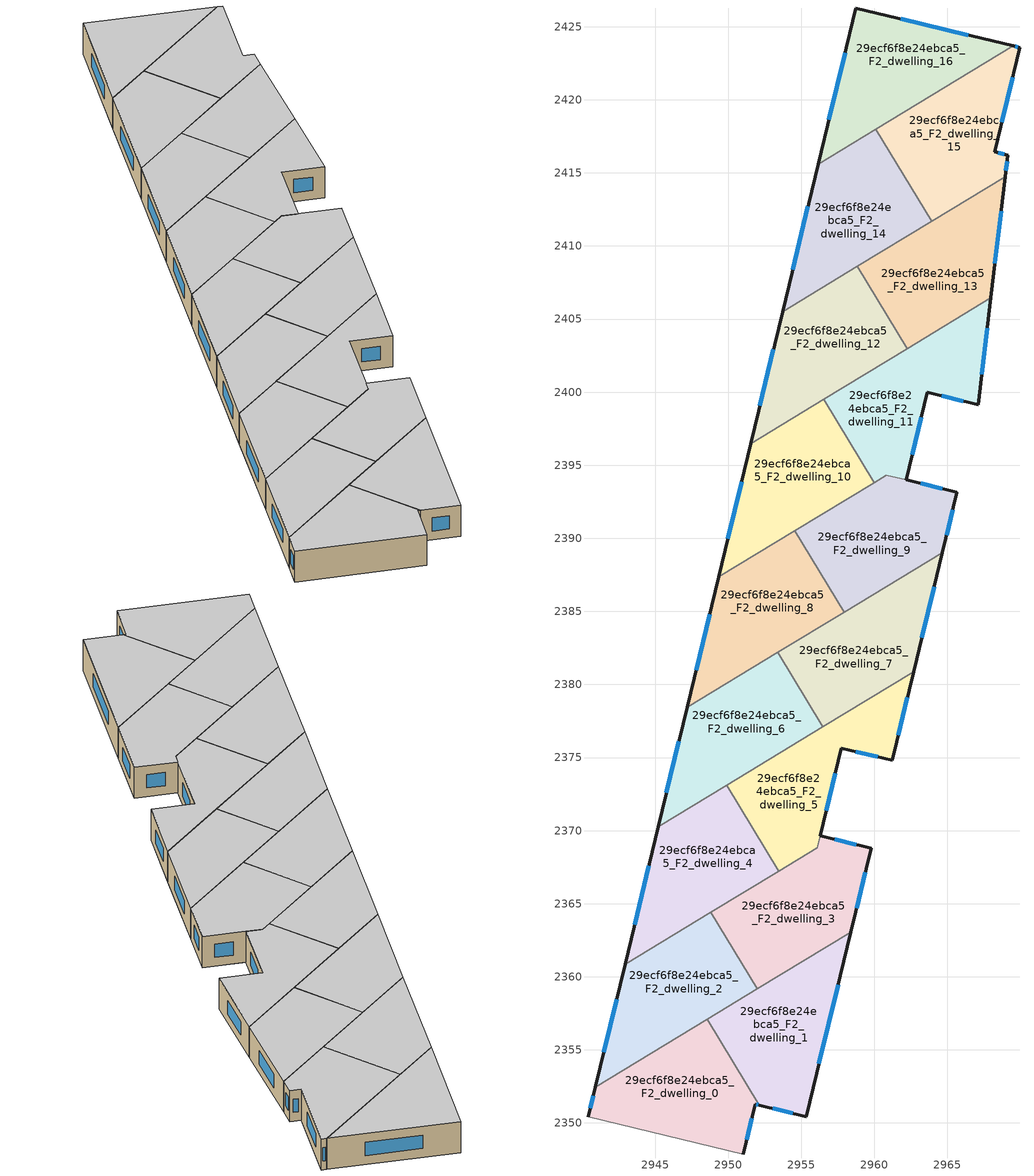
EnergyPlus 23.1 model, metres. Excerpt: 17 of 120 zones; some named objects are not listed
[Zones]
29ecf6f8e24ebca5_F2_dwelling_0
 floor to 29ecf6f8e24ebca5_F1_dwelling_0 (EU_floor_Construction): 2948.57,2357.09 2952.12,2351.22 2951.87,2351.29 2951.03,2347.88 2940.43,2350.44 2940.92,2352.45 z6
 wall outside (EU_wall_Construction): 2951.03,2347.88 2951.87,2351.29 2952.12,2351.22 / 2940.92,2352.45 2940.43,2350.44 z6:9
 wall to 29ecf6f8e24ebca5_F2_dwelling_1 (EU_wall_Construction): 2952.12,2351.22 2948.57,2357.09 z6:9
 wall adiabatic (EU_wall_Construction): 2940.43,2350.44 2951.03,2347.88 z6:9
 wall to 29ecf6f8e24ebca5_F2_dwelling_2 (EU_wall_Construction): 2948.57,2357.09 2940.92,2352.45 z6:9
 window (EU_Window_Construction): 2951.94,2351.27 2952.05,2351.24 / 2951.27,2348.85 2951.63,2350.31 / 2940.78,2351.87 2940.57,2351.01 z6.86:8.14
 ceiling to 29ecf6f8e24ebca5_F3_dwelling_0 (EU_floor_Construction): 2951.03,2347.88 2951.87,2351.29 2952.12,2351.22 2948.57,2357.09 2940.92,2352.45 2940.43,2350.44 z9
29ecf6f8e24ebca5_F2_dwelling_1
 floor to 29ecf6f8e24ebca5_F1_dwelling_1 (EU_floor_Construction): 2958.39,2363.04 2955.35,2350.44 2952.12,2351.22 2948.57,2357.09 z6
 wall outside (EU_wall_Construction): 2952.12,2351.22 2955.35,2350.44 2958.39,2363.04 z6:9
 wall to 29ecf6f8e24ebca5_F2_dwelling_3 (EU_wall_Construction): 2958.39,2363.04 2952,2359.17 z6:9
 wall to 29ecf6f8e24ebca5_F2_dwelling_2 (EU_wall_Construction): 2952,2359.17 2948.57,2357.09 z6:9
 window (EU_Window_Construction): 2953.04,2351 2954.42,2350.66 / 2956.22,2354.04 2957.52,2359.44 z6.86:8.14
 ceiling to 29ecf6f8e24ebca5_F3_dwelling_1 (EU_floor_Construction): 2955.35,2350.44 2958.39,2363.04 2948.57,2357.09 2952.12,2351.22 z9
29ecf6f8e24ebca5_F2_dwelling_10
 floor to 29ecf6f8e24ebca5_F1_dwelling_10 (EU_floor_Construction): 2956.54,2399.51 2959.99,2393.81 2949.34,2387.36 2951.55,2396.49 z6
 wall outside (EU_wall_Construction): 2951.55,2396.49 2949.34,2387.36 z6:9
 wall to 29ecf6f8e24ebca5_F2_dwelling_11 (EU_wall_Construction): 2959.99,2393.81 2956.54,2399.51 z6:9
 wall to 29ecf6f8e24ebca5_F2_dwelling_9 (EU_wall_Construction): 2954.57,2390.53 2959.99,2393.81 z6:9
 wall to 29ecf6f8e24ebca5_F2_dwelling_12 (EU_wall_Construction): 2956.54,2399.51 2951.55,2396.49 z6:9
 wall to 29ecf6f8e24ebca5_F2_dwelling_8 (EU_wall_Construction): 2949.34,2387.36 2954.57,2390.53 z6:9
 window (EU_Window_Construction): 2950.92,2393.88 2949.97,2389.97 z6.86:8.14
 ceiling to 29ecf6f8e24ebca5_F3_dwelling_10 (EU_floor_Construction): 2959.99,2393.81 2956.54,2399.51 2951.55,2396.49 2949.34,2387.36 z9
29ecf6f8e24ebca5_F2_dwelling_11
 floor to 29ecf6f8e24ebca5_F1_dwelling_11 (EU_floor_Construction): 2967.97,2406.44 2967.1,2399.13 2963.61,2399.98 2962.17,2394 2960.83,2394.32 2959.99,2393.81 2956.54,2399.51 z6
 wall outside (EU_wall_Construction): 2962.17,2394 2963.61,2399.98 2967.1,2399.13 2967.97,2406.44 z6:9
 wall to 29ecf6f8e24ebca5_F2_dwelling_9 (EU_wall_Construction): 2960.83,2394.32 2962.17,2394 / 2959.99,2393.81 2960.82,2394.32 z6:9
 wall to 29ecf6f8e24ebca5_F2_dwelling_13 (EU_wall_Construction): 2967.97,2406.44 2962.26,2402.98 z6:9
 wall to 29ecf6f8e24ebca5_F2_dwelling_12 (EU_wall_Construction): 2962.26,2402.98 2956.54,2399.51 z6:9
 window (EU_Window_Construction): 2967.35,2401.22 2967.72,2404.36 / 2964.61,2399.74 2966.1,2399.38 / 2962.58,2395.71 2963.2,2398.27 z6.86:8.14
 ceiling to 29ecf6f8e24ebca5_F3_dwelling_11 (EU_floor_Construction): 2967.1,2399.13 2967.97,2406.44 2956.54,2399.51 2959.99,2393.81 2960.83,2394.32 2962.17,2394 2963.61,2399.98 z9
29ecf6f8e24ebca5_F2_dwelling_12
 floor to 29ecf6f8e24ebca5_F1_dwelling_12 (EU_floor_Construction): 2958.85,2408.6 2962.26,2402.98 2951.55,2396.49 2953.72,2405.5 z6
 wall outside (EU_wall_Construction): 2953.72,2405.5 2951.55,2396.49 z6:9
 wall to 29ecf6f8e24ebca5_F2_dwelling_13 (EU_wall_Construction): 2962.26,2402.98 2958.85,2408.6 z6:9
 wall to 29ecf6f8e24ebca5_F2_dwelling_14 (EU_wall_Construction): 2958.85,2408.6 2953.72,2405.5 z6:9
 window (EU_Window_Construction): 2953.1,2402.92 2952.17,2399.06 z6.86:8.14
 ceiling to 29ecf6f8e24ebca5_F3_dwelling_12 (EU_floor_Construction): 2962.26,2402.98 2958.85,2408.6 2953.72,2405.5 2951.55,2396.49 z9
29ecf6f8e24ebca5_F2_dwelling_13
 floor to 29ecf6f8e24ebca5_F1_dwelling_13 (EU_floor_Construction): 2968.96,2414.74 2967.97,2406.44 2962.26,2402.98 2958.85,2408.6 z6
 wall outside (EU_wall_Construction): 2967.97,2406.44 2968.96,2414.74 z6:9
 wall to 29ecf6f8e24ebca5_F2_dwelling_15 (EU_wall_Construction): 2968.96,2414.74 2963.92,2411.68 z6:9
 wall to 29ecf6f8e24ebca5_F2_dwelling_14 (EU_wall_Construction): 2963.92,2411.68 2958.85,2408.6 z6:9
 window (EU_Window_Construction): 2968.25,2408.81 2968.68,2412.37 z6.86:8.14
 ceiling to 29ecf6f8e24ebca5_F3_dwelling_13 (EU_floor_Construction): 2967.97,2406.44 2968.96,2414.74 2958.85,2408.6 2962.26,2402.98 z9
29ecf6f8e24ebca5_F2_dwelling_14
 floor to 29ecf6f8e24ebca5_F1_dwelling_14 (EU_floor_Construction): 2960.1,2417.98 2963.92,2411.68 2953.72,2405.5 2956.16,2415.59 z6
 wall outside (EU_wall_Construction): 2956.16,2415.59 2953.72,2405.5 z6:9
 wall to 29ecf6f8e24ebca5_F2_dwelling_15 (EU_wall_Construction): 2963.92,2411.68 2960.1,2417.98 z6:9
 wall to 29ecf6f8e24ebca5_F2_dwelling_16 (EU_wall_Construction): 2960.1,2417.98 2956.16,2415.59 z6:9
 window (EU_Window_Construction): 2955.46,2412.71 2954.42,2408.38 z6.86:8.14
 ceiling to 29ecf6f8e24ebca5_F3_dwelling_14 (EU_floor_Construction): 2963.92,2411.68 2960.1,2417.98 2956.16,2415.59 2953.72,2405.5 z9
29ecf6f8e24ebca5_F2_dwelling_15
 floor to 29ecf6f8e24ebca5_F1_dwelling_15 (EU_floor_Construction): 2969.95,2423.58 2968.23,2416.43 2969.14,2416.21 2968.96,2414.74 2963.92,2411.68 2960.1,2417.98 2969.51,2423.68 z6
 wall outside (EU_wall_Construction): 2968.96,2414.74 2969.14,2416.21 2968.23,2416.43 2969.95,2423.58 2969.51,2423.68 z6:9
 wall to 29ecf6f8e24ebca5_F2_dwelling_16 (EU_wall_Construction): 2969.51,2423.68 2960.1,2417.98 z6:9
 window (EU_Window_Construction): 2968.72,2418.47 2969.46,2421.54 / 2968.88,2416.28 2968.49,2416.37 / 2969.01,2415.16 2969.09,2415.79 / 2969.82,2423.61 2969.63,2423.65 z6.86:8.14
 ceiling to 29ecf6f8e24ebca5_F3_dwelling_15 (EU_floor_Construction): 2968.96,2414.74 2969.14,2416.21 2968.23,2416.43 2969.95,2423.58 2969.51,2423.68 2960.1,2417.98 2963.92,2411.68 z9
29ecf6f8e24ebca5_F2_dwelling_16
 floor to 29ecf6f8e24ebca5_F1_dwelling_16 (EU_floor_Construction): 2969.51,2423.68 2956.16,2415.59 2958.74,2426.28 z6
 wall outside (EU_wall_Construction): 2969.51,2423.68 2958.74,2426.28 2956.16,2415.59 z6:9
 window (EU_Window_Construction): 2958,2423.23 2956.9,2418.65 / 2966.43,2424.43 2961.82,2425.54 z6.86:8.14
 ceiling to 29ecf6f8e24ebca5_F3_dwelling_16 (EU_floor_Construction): 2969.51,2423.68 2958.74,2426.28 2956.16,2415.59 z9
29ecf6f8e24ebca5_F2_dwelling_2
 floor to 29ecf6f8e24ebca5_F1_dwelling_2 (EU_floor_Construction): 2948.82,2364.42 2952,2359.17 2940.92,2352.45 2942.95,2360.87 z6
 wall outside (EU_wall_Construction): 2942.95,2360.87 2940.92,2352.45 z6:9
 wall to 29ecf6f8e24ebca5_F2_dwelling_3 (EU_wall_Construction): 2952,2359.17 2948.82,2364.42 z6:9
 wall to 29ecf6f8e24ebca5_F2_dwelling_4 (EU_wall_Construction): 2948.82,2364.42 2942.95,2360.87 z6:9
 window (EU_Window_Construction): 2942.37,2358.46 2941.5,2354.85 z6.86:8.14
 ceiling to 29ecf6f8e24ebca5_F3_dwelling_2 (EU_floor_Construction): 2952,2359.17 2948.82,2364.42 2942.95,2360.87 2940.92,2352.45 z9
29ecf6f8e24ebca5_F2_dwelling_3
 floor to 29ecf6f8e24ebca5_F1_dwelling_3 (EU_floor_Construction): 2959.78,2368.81 2958.39,2363.04 2952,2359.17 2948.82,2364.42 2956.09,2368.84 2956.29,2369.65 z6
 wall outside (EU_wall_Construction): 2958.39,2363.04 2959.78,2368.81 2956.29,2369.65 z6:9
 wall to 29ecf6f8e24ebca5_F2_dwelling_5 (EU_wall_Construction): 2956.29,2369.65 2956.09,2368.84 / 2956.09,2368.83 2953.45,2367.23 z6:9
 wall to 29ecf6f8e24ebca5_F2_dwelling_4 (EU_wall_Construction): 2953.45,2367.23 2948.82,2364.42 z6:9
 window (EU_Window_Construction): 2958.78,2369.05 2957.29,2369.41 / 2958.79,2364.69 2959.38,2367.16 z6.86:8.14
 ceiling to 29ecf6f8e24ebca5_F3_dwelling_3 (EU_floor_Construction): 2958.39,2363.04 2959.78,2368.81 2956.29,2369.65 2956.09,2368.84 2948.82,2364.42 2952,2359.17 z9
29ecf6f8e24ebca5_F2_dwelling_4
 floor to 29ecf6f8e24ebca5_F1_dwelling_4 (EU_floor_Construction): 2949.89,2373.1 2953.45,2367.23 2942.95,2360.87 2945.22,2370.27 z6
 wall outside (EU_wall_Construction): 2945.22,2370.27 2942.95,2360.87 z6:9
 wall to 29ecf6f8e24ebca5_F2_dwelling_5 (EU_wall_Construction): 2953.45,2367.23 2949.89,2373.1 z6:9
 wall to 29ecf6f8e24ebca5_F2_dwelling_6 (EU_wall_Construction): 2949.89,2373.1 2945.22,2370.27 z6:9
 window (EU_Window_Construction): 2944.57,2367.58 2943.6,2363.55 z6.86:8.14
 ceiling to 29ecf6f8e24ebca5_F3_dwelling_4 (EU_floor_Construction): 2953.45,2367.23 2949.89,2373.1 2945.22,2370.27 2942.95,2360.87 z9
29ecf6f8e24ebca5_F2_dwelling_5
 floor to 29ecf6f8e24ebca5_F1_dwelling_5 (EU_floor_Construction): 2962.69,2380.86 2961.23,2374.81 2957.74,2375.65 2956.29,2369.66 2956.09,2368.83 2953.45,2367.23 2949.89,2373.1 z6
 wall outside (EU_wall_Construction): 2956.29,2369.66 2957.74,2375.65 2961.23,2374.81 2962.69,2380.86 z6:9
 wall to 29ecf6f8e24ebca5_F2_dwelling_7 (EU_wall_Construction): 2962.69,2380.86 2956.48,2377.1 z6:9
 wall to 29ecf6f8e24ebca5_F2_dwelling_6 (EU_wall_Construction): 2956.48,2377.1 2949.89,2373.1 z6:9
 window (EU_Window_Construction): 2961.65,2376.54 2962.27,2379.13 / 2958.74,2375.41 2960.23,2375.05 / 2956.71,2371.37 2957.33,2373.94 z6.86:8.14
 ceiling to 29ecf6f8e24ebca5_F3_dwelling_5 (EU_floor_Construction): 2956.09,2368.83 2956.29,2369.66 2957.74,2375.65 2961.23,2374.81 2962.69,2380.86 2949.89,2373.1 2953.45,2367.23 z9
29ecf6f8e24ebca5_F2_dwelling_6
 floor to 29ecf6f8e24ebca5_F1_dwelling_6 (EU_floor_Construction): 2953.39,2382.2 2956.48,2377.1 2945.22,2370.27 2947.19,2378.43 z6
 wall outside (EU_wall_Construction): 2947.19,2378.43 2945.22,2370.27 z6:9
 wall to 29ecf6f8e24ebca5_F2_dwelling_7 (EU_wall_Construction): 2956.48,2377.1 2953.39,2382.2 z6:9
 wall to 29ecf6f8e24ebca5_F2_dwelling_8 (EU_wall_Construction): 2953.39,2382.2 2947.19,2378.43 z6:9
 window (EU_Window_Construction): 2946.63,2376.1 2945.78,2372.6 z6.86:8.14
 ceiling to 29ecf6f8e24ebca5_F3_dwelling_6 (EU_floor_Construction): 2956.48,2377.1 2953.39,2382.2 2947.19,2378.43 2945.22,2370.27 z9
29ecf6f8e24ebca5_F2_dwelling_7
 floor to 29ecf6f8e24ebca5_F1_dwelling_7 (EU_floor_Construction): 2964.66,2389.03 2962.69,2380.86 2956.48,2377.1 2953.39,2382.2 z6
 wall outside (EU_wall_Construction): 2962.69,2380.86 2964.66,2389.03 z6:9
 wall to 29ecf6f8e24ebca5_F2_dwelling_9 (EU_wall_Construction): 2964.66,2389.03 2957.95,2384.96 z6:9
 wall to 29ecf6f8e24ebca5_F2_dwelling_8 (EU_wall_Construction): 2957.95,2384.96 2953.39,2382.2 z6:9
 window (EU_Window_Construction): 2963.25,2383.19 2964.1,2386.69 z6.86:8.14
 ceiling to 29ecf6f8e24ebca5_F3_dwelling_7 (EU_floor_Construction): 2962.69,2380.86 2964.66,2389.03 2953.39,2382.2 2956.48,2377.1 z9
29ecf6f8e24ebca5_F2_dwelling_8
 floor to 29ecf6f8e24ebca5_F1_dwelling_8 (EU_floor_Construction): 2954.57,2390.53 2957.95,2384.96 2947.19,2378.43 2949.34,2387.36 z6
 wall outside (EU_wall_Construction): 2949.34,2387.36 2947.19,2378.43 z6:9
 wall to 29ecf6f8e24ebca5_F2_dwelling_9 (EU_wall_Construction): 2957.95,2384.96 2954.57,2390.53 z6:9
 window (EU_Window_Construction): 2948.73,2384.81 2947.81,2380.98 z6.86:8.14
 ceiling to 29ecf6f8e24ebca5_F3_dwelling_8 (EU_floor_Construction): 2957.95,2384.96 2954.57,2390.53 2949.34,2387.36 2947.19,2378.43 z9
29ecf6f8e24ebca5_F2_dwelling_9
 floor to 29ecf6f8e24ebca5_F1_dwelling_9 (EU_floor_Construction): 2965.66,2393.16 2965.65,2393.11 2964.66,2389.03 2957.95,2384.96 2954.57,2390.53 2960.82,2394.32 z6
 wall outside (EU_wall_Construction): 2964.66,2389.03 2965.65,2393.11 2965.66,2393.16 2962.18,2394 z6:9
 window (EU_Window_Construction): 2964.66,2393.4 2963.17,2393.75 / 2964.94,2390.19 2965.36,2391.94 z6.86:8.14
 ceiling to 29ecf6f8e24ebca5_F3_dwelling_9 (EU_floor_Construction): 2964.66,2389.03 2965.65,2393.11 2965.66,2393.16 2960.82,2394.32 2954.57,2390.53 2957.95,2384.96 z9
[Building]
EU S2 Campaign: North Axis=0; Terrain=City; Solar Distribution=FullExterior
[Site:Location]
Helsinki-Vantaa.AP: Latitude=60.317; Longitude=24.963; Time Zone=2; Elevation=54.6
[SizingPeriod:WeatherFileDays]
AnnualSizingPeriod: Begin Month=1; Begin Day of Month=1; End Month=12; End Day of Month=31; Day of Week for Start Day=Monday; Use Weather File Daylight Saving Period=No; Use Weather File Rain and Snow Indicators=No
[MATERIAL]
EU_InternalMass_Material: Roughness=MediumRough; Thickness=0.1; Conductivity=1; Density=1800; Specific Heat=900; Thermal Absorptance=0.9; Solar Absorptance=0.7; Visible Absorptance=0.7
[MATERIAL:NOMASS] Roughness=MediumRough; Thermal Absorptance=0.9; Solar Absorptance=0.7; Visible Absorptance=0.7
Name | Thermal Resistance
EU_wall_NoMass | 5.91765
EU_floor_NoMass | 6.2875
[WINDOWMATERIAL:SIMPLEGLAZINGSYSTEM]
EU_Window_SimpleGlazing: UFactor=0.994035; Solar Heat Gain Coefficient=0.7; Visible Transmittance=0.7
[CONSTRUCTION]
EU_wall_Construction: EU_wall_NoMass
EU_floor_Construction: EU_floor_NoMass
EU_Window_Construction: EU_Window_SimpleGlazing
EU_InternalMass_Construction: EU_InternalMass_Material
[ZONE] Type=1; Multiplier=1; Ceiling Height=autocalculate; Floor Area=autocalculate; Part of Total Floor Area=Yes
Name | Volume
29ecf6f8e24ebca5_F2_dwelling_0; 29ecf6f8e24ebca5_F2_dwelling_2 | 182.687
29ecf6f8e24ebca5_F2_dwelling_1 | 182.684
29ecf6f8e24ebca5_F2_dwelling_10; 29ecf6f8e24ebca5_F2_dwelling_15 | 182.676
29ecf6f8e24ebca5_F2_dwelling_11 | 185.533
29ecf6f8e24ebca5_F2_dwelling_12; 29ecf6f8e24ebca5_F2_dwelling_14 | 182.673
29ecf6f8e24ebca5_F2_dwelling_13 | 182.67
29ecf6f8e24ebca5_F2_dwelling_16 | 182.695
29ecf6f8e24ebca5_F2_dwelling_3 | 183.741
29ecf6f8e24ebca5_F2_dwelling_4 | 182.698
29ecf6f8e24ebca5_F2_dwelling_5 | 181.612
29ecf6f8e24ebca5_F2_dwelling_6 | 182.683
29ecf6f8e24ebca5_F2_dwelling_7 | 182.703
29ecf6f8e24ebca5_F2_dwelling_8 | 182.655
29ecf6f8e24ebca5_F2_dwelling_9 | 179.774
[INTERNALMASS] Construction=EU_InternalMass_Construction
Name | Zone or ZoneList | Surface Area
29ecf6f8e24ebca5_F2_dwelling_0_EU_InternalMass | 29ecf6f8e24ebca5_F2_dwelling_0 | 60.8951
29ecf6f8e24ebca5_F2_dwelling_1_EU_InternalMass | 29ecf6f8e24ebca5_F2_dwelling_1 | 60.896
29ecf6f8e24ebca5_F2_dwelling_2_EU_InternalMass | 29ecf6f8e24ebca5_F2_dwelling_2 | 60.8991
29ecf6f8e24ebca5_F2_dwelling_3_EU_InternalMass | 29ecf6f8e24ebca5_F2_dwelling_3 | 61.2468
29ecf6f8e24ebca5_F2_dwelling_4_EU_InternalMass | 29ecf6f8e24ebca5_F2_dwelling_4 | 60.8986
29ecf6f8e24ebca5_F2_dwelling_5_EU_InternalMass | 29ecf6f8e24ebca5_F2_dwelling_5 | 60.5409
29ecf6f8e24ebca5_F2_dwelling_6_EU_InternalMass | 29ecf6f8e24ebca5_F2_dwelling_6 | 60.8939
29ecf6f8e24ebca5_F2_dwelling_7_EU_InternalMass | 29ecf6f8e24ebca5_F2_dwelling_7 | 60.9035
29ecf6f8e24ebca5_F2_dwelling_8_EU_InternalMass | 29ecf6f8e24ebca5_F2_dwelling_8 | 60.8873
29ecf6f8e24ebca5_F2_dwelling_9_EU_InternalMass | 29ecf6f8e24ebca5_F2_dwelling_9 | 59.9343
29ecf6f8e24ebca5_F2_dwelling_10_EU_InternalMass | 29ecf6f8e24ebca5_F2_dwelling_10 | 60.8934
29ecf6f8e24ebca5_F2_dwelling_11_EU_InternalMass | 29ecf6f8e24ebca5_F2_dwelling_11 | 61.8456
29ecf6f8e24ebca5_F2_dwelling_12_EU_InternalMass | 29ecf6f8e24ebca5_F2_dwelling_12 | 60.8902
29ecf6f8e24ebca5_F2_dwelling_13_EU_InternalMass | 29ecf6f8e24ebca5_F2_dwelling_13 | 60.8885
29ecf6f8e24ebca5_F2_dwelling_14_EU_InternalMass | 29ecf6f8e24ebca5_F2_dwelling_14 | 60.8926
29ecf6f8e24ebca5_F2_dwelling_15_EU_InternalMass | 29ecf6f8e24ebca5_F2_dwelling_15 | 60.8907
29ecf6f8e24ebca5_F2_dwelling_16_EU_InternalMass | 29ecf6f8e24ebca5_F2_dwelling_16 | 60.8983
[OTHEREQUIPMENT] Fuel Type=Electricity; Design Level Calculation Method=Watts/Area; Power per Zone Floor Area=1; Fraction Latent=0; Fraction Radiant=0; Fraction Lost=0; Carbon Dioxide Generation Rate=0; EndUse Subcategory=EU_Step8_InternalGains
Name | Zone or ZoneList or Space or SpaceList | Schedule
EU_Step8_InternalGain_29ecf6f8e24ebca5_F2_dwelling_0_f000 | 29ecf6f8e24ebca5_F2_dwelling_0 | EU_Step8_GainSchedule_29ecf6f8e24ebca5_F2_dwelling_0_f000
EU_Step8_InternalGain_29ecf6f8e24ebca5_F2_dwelling_1_f000 | 29ecf6f8e24ebca5_F2_dwelling_1 | EU_Step8_GainSchedule_29ecf6f8e24ebca5_F2_dwelling_1_f000
EU_Step8_InternalGain_29ecf6f8e24ebca5_F2_dwelling_2_f000 | 29ecf6f8e24ebca5_F2_dwelling_2 | EU_Step8_GainSchedule_29ecf6f8e24ebca5_F2_dwelling_2_f000
EU_Step8_InternalGain_29ecf6f8e24ebca5_F2_dwelling_3_f000 | 29ecf6f8e24ebca5_F2_dwelling_3 | EU_Step8_GainSchedule_29ecf6f8e24ebca5_F2_dwelling_3_f000
EU_Step8_InternalGain_29ecf6f8e24ebca5_F2_dwelling_4_f000 | 29ecf6f8e24ebca5_F2_dwelling_4 | EU_Step8_GainSchedule_29ecf6f8e24ebca5_F2_dwelling_4_f000
EU_Step8_InternalGain_29ecf6f8e24ebca5_F2_dwelling_5_f000 | 29ecf6f8e24ebca5_F2_dwelling_5 | EU_Step8_GainSchedule_29ecf6f8e24ebca5_F2_dwelling_5_f000
EU_Step8_InternalGain_29ecf6f8e24ebca5_F2_dwelling_6_f000 | 29ecf6f8e24ebca5_F2_dwelling_6 | EU_Step8_GainSchedule_29ecf6f8e24ebca5_F2_dwelling_6_f000
EU_Step8_InternalGain_29ecf6f8e24ebca5_F2_dwelling_7_f000 | 29ecf6f8e24ebca5_F2_dwelling_7 | EU_Step8_GainSchedule_29ecf6f8e24ebca5_F2_dwelling_7_f000
EU_Step8_InternalGain_29ecf6f8e24ebca5_F2_dwelling_8_f000 | 29ecf6f8e24ebca5_F2_dwelling_8 | EU_Step8_GainSchedule_29ecf6f8e24ebca5_F2_dwelling_8_f000
EU_Step8_InternalGain_29ecf6f8e24ebca5_F2_dwelling_9_f000 | 29ecf6f8e24ebca5_F2_dwelling_9 | EU_Step8_GainSchedule_29ecf6f8e24ebca5_F2_dwelling_9_f000
EU_Step8_InternalGain_29ecf6f8e24ebca5_F2_dwelling_10_f000 | 29ecf6f8e24ebca5_F2_dwelling_10 | EU_Step8_GainSchedule_29ecf6f8e24ebca5_F2_dwelling_10_f000
EU_Step8_InternalGain_29ecf6f8e24ebca5_F2_dwelling_11_f000 | 29ecf6f8e24ebca5_F2_dwelling_11 | EU_Step8_GainSchedule_29ecf6f8e24ebca5_F2_dwelling_11_f000
EU_Step8_InternalGain_29ecf6f8e24ebca5_F2_dwelling_12_f000 | 29ecf6f8e24ebca5_F2_dwelling_12 | EU_Step8_GainSchedule_29ecf6f8e24ebca5_F2_dwelling_12_f000
EU_Step8_InternalGain_29ecf6f8e24ebca5_F2_dwelling_13_f000 | 29ecf6f8e24ebca5_F2_dwelling_13 | EU_Step8_GainSchedule_29ecf6f8e24ebca5_F2_dwelling_13_f000
EU_Step8_InternalGain_29ecf6f8e24ebca5_F2_dwelling_14_f000 | 29ecf6f8e24ebca5_F2_dwelling_14 | EU_Step8_GainSchedule_29ecf6f8e24ebca5_F2_dwelling_14_f000
EU_Step8_InternalGain_29ecf6f8e24ebca5_F2_dwelling_15_f000 | 29ecf6f8e24ebca5_F2_dwelling_15 | EU_Step8_GainSchedule_29ecf6f8e24ebca5_F2_dwelling_15_f000
EU_Step8_InternalGain_29ecf6f8e24ebca5_F2_dwelling_16_f000 | 29ecf6f8e24ebca5_F2_dwelling_16 | EU_Step8_GainSchedule_29ecf6f8e24ebca5_F2_dwelling_16_f000
[ZONEVENTILATION:DESIGNFLOWRATE] Schedule=EU_AlwaysOn; Design Flow Rate Calculation Method=AirChanges/Hour; Air Changes per Hour=0.596421; Ventilation Type=Natural; Fan Pressure Rise=0; Fan Total Efficiency=1; Constant Term Coefficient=1; Temperature Term Coefficient=0; Velocity Term Coefficient=0; Velocity Squared Term Coefficient=0; Minimum Indoor Temperature=-100; Maximum Indoor Temperature=100; Delta Temperature=-100; Minimum Outdoor Temperature=-100; Maximum Outdoor Temperature=100; Maximum Wind Speed=40
Name | Zone or ZoneList or Space or SpaceList
EU_ConstantAir_29ecf6f8e24ebca5_F2_dwelling_0 | 29ecf6f8e24ebca5_F2_dwelling_0
EU_ConstantAir_29ecf6f8e24ebca5_F2_dwelling_1 | 29ecf6f8e24ebca5_F2_dwelling_1
EU_ConstantAir_29ecf6f8e24ebca5_F2_dwelling_2 | 29ecf6f8e24ebca5_F2_dwelling_2
EU_ConstantAir_29ecf6f8e24ebca5_F2_dwelling_3 | 29ecf6f8e24ebca5_F2_dwelling_3
EU_ConstantAir_29ecf6f8e24ebca5_F2_dwelling_4 | 29ecf6f8e24ebca5_F2_dwelling_4
EU_ConstantAir_29ecf6f8e24ebca5_F2_dwelling_5 | 29ecf6f8e24ebca5_F2_dwelling_5
EU_ConstantAir_29ecf6f8e24ebca5_F2_dwelling_6 | 29ecf6f8e24ebca5_F2_dwelling_6
EU_ConstantAir_29ecf6f8e24ebca5_F2_dwelling_7 | 29ecf6f8e24ebca5_F2_dwelling_7
EU_ConstantAir_29ecf6f8e24ebca5_F2_dwelling_8 | 29ecf6f8e24ebca5_F2_dwelling_8
EU_ConstantAir_29ecf6f8e24ebca5_F2_dwelling_9 | 29ecf6f8e24ebca5_F2_dwelling_9
EU_ConstantAir_29ecf6f8e24ebca5_F2_dwelling_10 | 29ecf6f8e24ebca5_F2_dwelling_10
EU_ConstantAir_29ecf6f8e24ebca5_F2_dwelling_11 | 29ecf6f8e24ebca5_F2_dwelling_11
EU_ConstantAir_29ecf6f8e24ebca5_F2_dwelling_12 | 29ecf6f8e24ebca5_F2_dwelling_12
EU_ConstantAir_29ecf6f8e24ebca5_F2_dwelling_13 | 29ecf6f8e24ebca5_F2_dwelling_13
EU_ConstantAir_29ecf6f8e24ebca5_F2_dwelling_14 | 29ecf6f8e24ebca5_F2_dwelling_14
EU_ConstantAir_29ecf6f8e24ebca5_F2_dwelling_15 | 29ecf6f8e24ebca5_F2_dwelling_15
EU_ConstantAir_29ecf6f8e24ebca5_F2_dwelling_16 | 29ecf6f8e24ebca5_F2_dwelling_16
[HVACTEMPLATE:ZONE:IDEALLOADSAIRSYSTEM] System Availability Schedule=EU_AlwaysOn; Maximum Heating Supply Air Temperature=50; Minimum Cooling Supply Air Temperature=13; Maximum Heating Supply Air Humidity Ratio=0.0156; Minimum Cooling Supply Air Humidity Ratio=0.0077; Heating Limit=NoLimit; Cooling Limit=NoLimit; Heating Availability Schedule=EU_AlwaysOn; Cooling Availability Schedule=EU_CoolingOff; Dehumidification Control Type=ConstantSensibleHeatRatio; Cooling Sensible Heat Ratio=0.7; Dehumidification Setpoint=60; Humidification Control Type=None; Humidification Setpoint=30; Outdoor Air Method=None; Outdoor Air Flow Rate per Person=0.00944; Outdoor Air Flow Rate per Zone Floor Area=0; Outdoor Air Flow Rate per Zone=0; Demand Controlled Ventilation Type=None; Outdoor Air Economizer Type=NoEconomizer; Heat Recovery Type=None; Sensible Heat Recovery Effectiveness=0.7; Latent Heat Recovery Effectiveness=0.65
Name | Template Thermostat
29ecf6f8e24ebca5_F2_dwelling_0 | EU_HeatOnly_29ecf6f8e24ebca5_F2_dwelling_0
29ecf6f8e24ebca5_F2_dwelling_1 | EU_HeatOnly_29ecf6f8e24ebca5_F2_dwelling_1
29ecf6f8e24ebca5_F2_dwelling_2 | EU_HeatOnly_29ecf6f8e24ebca5_F2_dwelling_2
29ecf6f8e24ebca5_F2_dwelling_3 | EU_HeatOnly_29ecf6f8e24ebca5_F2_dwelling_3
29ecf6f8e24ebca5_F2_dwelling_4 | EU_HeatOnly_29ecf6f8e24ebca5_F2_dwelling_4
29ecf6f8e24ebca5_F2_dwelling_5 | EU_HeatOnly_29ecf6f8e24ebca5_F2_dwelling_5
29ecf6f8e24ebca5_F2_dwelling_6 | EU_HeatOnly_29ecf6f8e24ebca5_F2_dwelling_6
29ecf6f8e24ebca5_F2_dwelling_7 | EU_HeatOnly_29ecf6f8e24ebca5_F2_dwelling_7
29ecf6f8e24ebca5_F2_dwelling_8 | EU_HeatOnly_29ecf6f8e24ebca5_F2_dwelling_8
29ecf6f8e24ebca5_F2_dwelling_9 | EU_HeatOnly_29ecf6f8e24ebca5_F2_dwelling_9
29ecf6f8e24ebca5_F2_dwelling_10 | EU_HeatOnly_29ecf6f8e24ebca5_F2_dwelling_10
29ecf6f8e24ebca5_F2_dwelling_11 | EU_HeatOnly_29ecf6f8e24ebca5_F2_dwelling_11
29ecf6f8e24ebca5_F2_dwelling_12 | EU_HeatOnly_29ecf6f8e24ebca5_F2_dwelling_12
29ecf6f8e24ebca5_F2_dwelling_13 | EU_HeatOnly_29ecf6f8e24ebca5_F2_dwelling_13
29ecf6f8e24ebca5_F2_dwelling_14 | EU_HeatOnly_29ecf6f8e24ebca5_F2_dwelling_14
29ecf6f8e24ebca5_F2_dwelling_15 | EU_HeatOnly_29ecf6f8e24ebca5_F2_dwelling_15
29ecf6f8e24ebca5_F2_dwelling_16 | EU_HeatOnly_29ecf6f8e24ebca5_F2_dwelling_16
[SIZING:ZONE] Zone Cooling Design Supply Air Temperature Input Method=SupplyAirTemperature; Zone Cooling Design Supply Air Temperature=13; Zone Heating Design Supply Air Temperature Input Method=SupplyAirTemperature; Zone Heating Design Supply Air Temperature=50; Zone Cooling Design Supply Air Humidity Ratio=0.008; Zone Heating Design Supply Air Humidity Ratio=0.008; Cooling Design Air Flow Method=DesignDay; Cooling Design Air Flow Rate=0; Cooling Minimum Air Flow per Zone Floor Area=0.000762; Cooling Minimum Air Flow=0; Cooling Minimum Air Flow Fraction=0.2; Heating Design Air Flow Method=DesignDay; Heating Design Air Flow Rate=0; Heating Maximum Air Flow per Zone Floor Area=0.002032; Heating Maximum Air Flow=0.141576; Heating Maximum Air Flow Fraction=0.3; Account for Dedicated Outdoor Air System=No; Dedicated Outdoor Air System Control Strategy=NeutralSupplyAir; Dedicated Outdoor Air Low Setpoint Temperature for Design=autosize; Dedicated Outdoor Air High Setpoint Temperature for Design=autosize; Zone Load Sizing Method=Sensible Load Only No Latent Load; Zone Latent Cooling Design Supply Air Humidity Ratio Input Method=HumidityRatioDifference; Zone Cooling Design Supply Air Humidity Ratio Difference=0.005; Zone Latent Heating Design Supply Air Humidity Ratio Input Method=HumidityRatioDifference; Zone Humidification Design Supply Air Humidity Ratio Difference=0.005
29ecf6f8e24ebca5_F2_dwelling_0; 29ecf6f8e24ebca5_F2_dwelling_1; 29ecf6f8e24ebca5_F2_dwelling_2; 29ecf6f8e24ebca5_F2_dwelling_3; 29ecf6f8e24ebca5_F2_dwelling_4; 29ecf6f8e24ebca5_F2_dwelling_5; 29ecf6f8e24ebca5_F2_dwelling_6; 29ecf6f8e24ebca5_F2_dwelling_7; 29ecf6f8e24ebca5_F2_dwelling_8; 29ecf6f8e24ebca5_F2_dwelling_9; 29ecf6f8e24ebca5_F2_dwelling_10; 29ecf6f8e24ebca5_F2_dwelling_11; 29ecf6f8e24ebca5_F2_dwelling_12; 29ecf6f8e24ebca5_F2_dwelling_13; 29ecf6f8e24ebca5_F2_dwelling_14; 29ecf6f8e24ebca5_F2_dwelling_15; 29ecf6f8e24ebca5_F2_dwelling_16
[SCHEDULE:CONSTANT]
Name | Hourly Value
EU_AlwaysOn | 1
EU_CoolingOff | 0
[SCHEDULE:FILE] Column Number=1; Rows to Skip at Top=0; Number of Hours of Data=8760; Column Separator=Comma; Interpolate to Timestep=No; Minutes per Item=60; Adjust Schedule for Daylight Savings=Yes
Name | File
EU_Step8_GainSchedule_29ecf6f8e24ebca5_F2_dwelling_0_f000 | ../../schedules/29ecf6f8e24ebca5/29ecf6f8e24ebca5_F2_dwelling_0_f000_gain.csv
EU_Step8_GainSchedule_29ecf6f8e24ebca5_F2_dwelling_1_f000 | ../../schedules/29ecf6f8e24ebca5/29ecf6f8e24ebca5_F2_dwelling_1_f000_gain.csv
EU_Step8_GainSchedule_29ecf6f8e24ebca5_F2_dwelling_2_f000 | ../../schedules/29ecf6f8e24ebca5/29ecf6f8e24ebca5_F2_dwelling_2_f000_gain.csv
EU_Step8_GainSchedule_29ecf6f8e24ebca5_F2_dwelling_3_f000 | ../../schedules/29ecf6f8e24ebca5/29ecf6f8e24ebca5_F2_dwelling_3_f000_gain.csv
EU_Step8_GainSchedule_29ecf6f8e24ebca5_F2_dwelling_4_f000 | ../../schedules/29ecf6f8e24ebca5/29ecf6f8e24ebca5_F2_dwelling_4_f000_gain.csv
EU_Step8_GainSchedule_29ecf6f8e24ebca5_F2_dwelling_5_f000 | ../../schedules/29ecf6f8e24ebca5/29ecf6f8e24ebca5_F2_dwelling_5_f000_gain.csv
EU_Step8_GainSchedule_29ecf6f8e24ebca5_F2_dwelling_6_f000 | ../../schedules/29ecf6f8e24ebca5/29ecf6f8e24ebca5_F2_dwelling_6_f000_gain.csv
EU_Step8_GainSchedule_29ecf6f8e24ebca5_F2_dwelling_7_f000 | ../../schedules/29ecf6f8e24ebca5/29ecf6f8e24ebca5_F2_dwelling_7_f000_gain.csv
EU_Step8_GainSchedule_29ecf6f8e24ebca5_F2_dwelling_8_f000 | ../../schedules/29ecf6f8e24ebca5/29ecf6f8e24ebca5_F2_dwelling_8_f000_gain.csv
EU_Step8_GainSchedule_29ecf6f8e24ebca5_F2_dwelling_9_f000 | ../../schedules/29ecf6f8e24ebca5/29ecf6f8e24ebca5_F2_dwelling_9_f000_gain.csv
EU_Step8_GainSchedule_29ecf6f8e24ebca5_F2_dwelling_10_f000 | ../../schedules/29ecf6f8e24ebca5/29ecf6f8e24ebca5_F2_dwelling_10_f000_gain.csv
EU_Step8_GainSchedule_29ecf6f8e24ebca5_F2_dwelling_11_f000 | ../../schedules/29ecf6f8e24ebca5/29ecf6f8e24ebca5_F2_dwelling_11_f000_gain.csv
EU_Step8_GainSchedule_29ecf6f8e24ebca5_F2_dwelling_12_f000 | ../../schedules/29ecf6f8e24ebca5/29ecf6f8e24ebca5_F2_dwelling_12_f000_gain.csv
EU_Step8_GainSchedule_29ecf6f8e24ebca5_F2_dwelling_13_f000 | ../../schedules/29ecf6f8e24ebca5/29ecf6f8e24ebca5_F2_dwelling_13_f000_gain.csv
EU_Step8_GainSchedule_29ecf6f8e24ebca5_F2_dwelling_14_f000 | ../../schedules/29ecf6f8e24ebca5/29ecf6f8e24ebca5_F2_dwelling_14_f000_gain.csv
EU_Step8_GainSchedule_29ecf6f8e24ebca5_F2_dwelling_15_f000 | ../../schedules/29ecf6f8e24ebca5/29ecf6f8e24ebca5_F2_dwelling_15_f000_gain.csv
EU_Step8_GainSchedule_29ecf6f8e24ebca5_F2_dwelling_16_f000 | ../../schedules/29ecf6f8e24ebca5/29ecf6f8e24ebca5_F2_dwelling_16_f000_gain.csv
